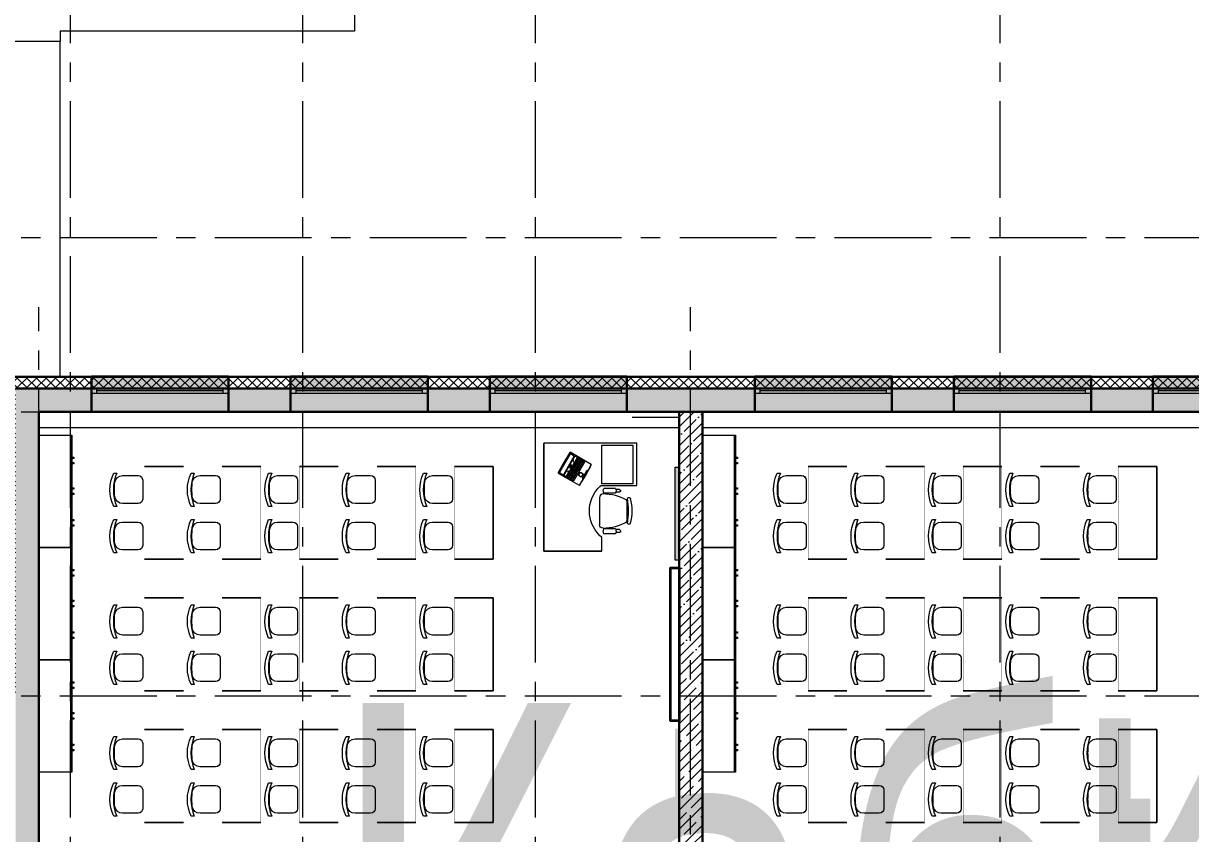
# Model space of a CAD drawing. Header units: millimetres. Extents: x -13407 to 115150, y -83292 to 109271.
# Drawn here: x 16965 to 32031, y 25698 to 36162 of the extents above; entities that cross this region are included whole.
import ezdxf
from ezdxf.enums import TextEntityAlignment as Align

# ---------------------------------------------------------------- set-up
doc = ezdxf.new("R2018")
doc.units = ezdxf.units.MM
doc.linetypes.add('CENTER', pattern=[2, 1.25, -0.25, 0.25, -0.25])
doc.layers.get('Defpoints').update_dxf_attribs({"color": 6})
for name, color, linetype, lineweight in [('АР_Маркер экспликации', 239, 'Continuous', 13), ('АР_Навесной фасад', 5, 'Continuous', 5), ('АР_Номер помещения', 1, 'Continuous', 25), ('АР_Окна БЛОК', 250, 'Continuous', 13), ('АР_Оси', 193, 'Continuous', 9), ('АР_Подоконники', 163, 'Continuous', 9), ('АР_Помещения_площадь', 19, 'Continuous', 9), ('АР_Сущ Несущая стена', 202, 'Continuous', 30), ('АР_тонкая линия', 250, 'Continuous', 0), ('АР_Утеплитель', 250, 'Continuous', 9), ('АР_Штриховка монолит', 250, 'Continuous', 9), ('ТХ_мебель передв', 250, 'Continuous', 13), ('ТХ_обор_комп принт', 30, 'Continuous', 13)]:
    doc.layers.add(name, color=color, linetype=linetype, lineweight=lineweight)
doc.layers.add('АР_Названия помещений', color=124, linetype='Continuous', lineweight=5, plot=False)
doc.styles.add('ISOCPEUR', font='isocpeur.ttf', dxfattribs={"width": 0.7})
doc.styles.get("Standard").update_dxf_attribs({"font": 'arial.ttf'})

# ---------------------------------------------------------------- blocks, each defined once
blk = doc.blocks.new('*U136')
at = {"true_color": 0xffffff}
h = blk.add_hatch(color=7, dxfattribs=at)
h.dxf.hatch_style = 1
h.paths.add_polyline_path([(-1770, -240), (0, -240), (0, 220), (-1770, 220)])
at = {"lineweight": 30}
for p, q in [((-1770, -240), (-1770, 220)), ((0, -240), (0, 220))]:
    blk.add_line(p, q, dxfattribs=at)
for p, q in [((0, 220), (-1770, 220)), ((-1770, 70), (0, 70)), ((-1770, 0), (0, 0)), ((-1700, 0), (-1700, 70)), ((-1700, 35), (-70, 35)), ((-70, 0), (-70, 70)), ((-1770, -240), (0, -240)), ((-1770, -240), (-1770, -240)), ((-1770, -240), (-1770, -240)), ((0, -240), (0, -240)), ((0, -240), (0, -240))]:
    blk.add_line(p, q)
blk = doc.blocks.new('*U124')
at = {"true_color": 0xffffff}
h = blk.add_hatch(color=7, dxfattribs=at)
h.dxf.hatch_style = 1
h.paths.add_polyline_path([(-1770, -240), (0, -240), (0, 220), (-1770, 220)])
at = {"lineweight": 30}
for p, q in [((-1770, -240), (-1770, 220)), ((0, -240), (0, 220))]:
    blk.add_line(p, q, dxfattribs=at)
for p, q in [((0, 220), (-1770, 220)), ((-1770, 70), (0, 70)), ((-1770, 0), (0, 0)), ((-1700, 0), (-1700, 70)), ((-1700, 35), (-70, 35)), ((-70, 0), (-70, 70)), ((-1770, -240), (0, -240)), ((-1770, -240), (-1770, -240)), ((-1770, -240), (-1770, -240)), ((0, -240), (0, -240)), ((0, -240), (0, -240))]:
    blk.add_line(p, q)
blk = doc.blocks.new('*U125')
at = {"true_color": 0xffffff}
h = blk.add_hatch(color=7, dxfattribs=at)
h.dxf.hatch_style = 1
h.paths.add_polyline_path([(-1770, -240), (0, -240), (0, 220), (-1770, 220)])
at = {"lineweight": 30}
for p, q in [((-1770, -240), (-1770, 220)), ((0, -240), (0, 220))]:
    blk.add_line(p, q, dxfattribs=at)
for p, q in [((0, 220), (-1770, 220)), ((-1770, 70), (0, 70)), ((-1770, 0), (0, 0)), ((-1700, 0), (-1700, 70)), ((-1700, 35), (-70, 35)), ((-70, 0), (-70, 70)), ((-1770, -240), (0, -240)), ((-1770, -240), (-1770, -240)), ((-1770, -240), (-1770, -240)), ((0, -240), (0, -240)), ((0, -240), (0, -240))]:
    blk.add_line(p, q)
blk = doc.blocks.new('*U126')
at = {"true_color": 0xffffff}
h = blk.add_hatch(color=7, dxfattribs=at)
h.dxf.hatch_style = 1
h.paths.add_polyline_path([(-1770, -240), (0, -240), (0, 220), (-1770, 220)])
at = {"lineweight": 30}
for p, q in [((-1770, -240), (-1770, 220)), ((0, -240), (0, 220))]:
    blk.add_line(p, q, dxfattribs=at)
for p, q in [((0, 220), (-1770, 220)), ((-1770, 70), (0, 70)), ((-1770, 0), (0, 0)), ((-1700, 0), (-1700, 70)), ((-1700, 35), (-70, 35)), ((-70, 0), (-70, 70)), ((-1770, -240), (0, -240)), ((-1770, -240), (-1770, -240)), ((-1770, -240), (-1770, -240)), ((0, -240), (0, -240)), ((0, -240), (0, -240))]:
    blk.add_line(p, q)
blk = doc.blocks.new('*U127')
at = {"true_color": 0xffffff}
h = blk.add_hatch(color=7, dxfattribs=at)
h.dxf.hatch_style = 1
h.paths.add_polyline_path([(-1770, -240), (0, -240), (0, 220), (-1770, 220)])
at = {"lineweight": 30}
for p, q in [((-1770, -240), (-1770, 220)), ((0, -240), (0, 220))]:
    blk.add_line(p, q, dxfattribs=at)
for p, q in [((0, 220), (-1770, 220)), ((-1770, 70), (0, 70)), ((-1770, 0), (0, 0)), ((-1700, 0), (-1700, 70)), ((-1700, 35), (-70, 35)), ((-70, 0), (-70, 70)), ((-1770, -240), (0, -240)), ((-1770, -240), (-1770, -240)), ((-1770, -240), (-1770, -240)), ((0, -240), (0, -240)), ((0, -240), (0, -240))]:
    blk.add_line(p, q)
blk = doc.blocks.new('*U128')
at = {"true_color": 0xffffff}
h = blk.add_hatch(color=7, dxfattribs=at)
h.dxf.hatch_style = 1
h.paths.add_polyline_path([(-1770, -240), (0, -240), (0, 220), (-1770, 220)])
at = {"lineweight": 30}
for p, q in [((-1770, -240), (-1770, 220)), ((0, -240), (0, 220))]:
    blk.add_line(p, q, dxfattribs=at)
for p, q in [((0, 220), (-1770, 220)), ((-1770, 70), (0, 70)), ((-1770, 0), (0, 0)), ((-1700, 0), (-1700, 70)), ((-1700, 35), (-70, 35)), ((-70, 0), (-70, 70)), ((-1770, -240), (0, -240)), ((-1770, -240), (-1770, -240)), ((-1770, -240), (-1770, -240)), ((0, -240), (0, -240)), ((0, -240), (0, -240))]:
    blk.add_line(p, q)
blk = doc.blocks.new('*U263')
at = {"layer": 'Defpoints', "color": 7}
blk.add_line((-14041, -3644), (-14463, -3644), dxfattribs=at)
at = {"layer": 'АР_Номер помещения', "color": 7}
blk.add_circle((-15816, 2609), 400, dxfattribs=at)
at = {"layer": 'Defpoints', "color": 7, "style": 'ISOCPEUR', "width": 0.7, "flags": 1}
blk.add_attdef('КАТЕГОРИЯ', (-499, -2092), '', height=250, dxfattribs=at)
at = {"layer": 'Defpoints', "color": 7, "style": 'ISOCPEUR', "width": 0.7}
blk.add_attdef('ПЛОЩАДЬ_ПОМЕЩЕНИЯ', text='', height=200, dxfattribs=at).set_placement((-14036, -3397), align=Align.MIDDLE_RIGHT)
at = {"layer": 'АР_Номер помещения', "color": 7, "style": 'ISOCPEUR', "width": 0.7}
blk.add_attdef('НОМЕР_ПОМЕЩЕНИЯ', text='', height=300, dxfattribs=at).set_placement((-15816, 2609), align=Align.MIDDLE_CENTER)
at = {"layer": 'АР_Помещения_площадь', "color": 7, "lineweight": 30, "width": 0.7, "flags": 104}
blk.add_attdef('ИМЯ_ПОМЕЩЕНИЯ', text='', height=100, dxfattribs=at).set_placement((158, 1217), align=Align.MIDDLE_CENTER)
blk = doc.blocks.new('*U264')
at = {"layer": 'Defpoints', "color": 7, "style": 'ISOCPEUR', "width": 0.7, "flags": 1}
blk.add_attdef('КАТЕГОРИЯ', (-499, -2092), '', height=250, dxfattribs=at)
at = {"layer": 'Defpoints', "color": 7, "style": 'ISOCPEUR', "width": 0.7}
blk.add_attdef('ПЛОЩАДЬ_ПОМЕЩЕНИЯ', text='', height=200, dxfattribs=at).set_placement((-21211, -3052), align=Align.MIDDLE_RIGHT)
at = {"layer": 'АР_Номер помещения', "color": 7, "style": 'ISOCPEUR', "width": 0.7}
blk.add_attdef('НОМЕР_ПОМЕЩЕНИЯ', text='', height=300, dxfattribs=at).set_placement((-17601, -2573), align=Align.MIDDLE_CENTER)
at = {"layer": 'АР_Помещения_площадь', "color": 7, "lineweight": 30, "width": 0.7, "flags": 104}
blk.add_attdef('ИМЯ_ПОМЕЩЕНИЯ', text='', height=100, dxfattribs=at).set_placement((158, 1217), align=Align.MIDDLE_CENTER)
blk = doc.blocks.new('*U265')
at = {"layer": 'Defpoints', "color": 7, "style": 'ISOCPEUR', "width": 0.7}
blk.add_attdef('ПЛОЩАДЬ_ПОМЕЩЕНИЯ', text='', height=200, dxfattribs=at).set_placement((-25610, -732), align=Align.MIDDLE_RIGHT)
at = {"layer": 'Defpoints', "color": 7, "style": 'ISOCPEUR', "width": 0.7, "flags": 1}
blk.add_attdef('КАТЕГОРИЯ', (-499, -2092), '', height=250, dxfattribs=at)
at = {"layer": 'АР_Номер помещения', "color": 7, "style": 'ISOCPEUR', "width": 0.7}
blk.add_attdef('НОМЕР_ПОМЕЩЕНИЯ', text='', height=300, dxfattribs=at).set_placement((-22113, -208), align=Align.MIDDLE_CENTER)
at = {"layer": 'АР_Помещения_площадь', "color": 7, "lineweight": 30, "width": 0.7, "flags": 104}
blk.add_attdef('ИМЯ_ПОМЕЩЕНИЯ', text='', height=100, dxfattribs=at).set_placement((158, 1217), align=Align.MIDDLE_CENTER)
blk = doc.blocks.new('laptop')
at = {"color": 0}
for p, q in [((-150, 325), (-155, 323)), ((-150, 325), (-155, 323)), ((-155, 323), (-155, 10)), ((-155, 323), (-155, 10)), ((-150, 313), (-155, 311)), ((0, 326), (-150, 325)), ((0, 326), (-150, 325)), ((0, 314), (-150, 313)), ((-143, 309), (-140, 310)), ((-143, 254), (-143, 309)), ((-140, 310), (140, 310)), ((150, 325), (0, 326)), ((150, 325), (0, 326)), ((150, 313), (0, 314)), ((140, 310), (143, 309)), ((143, 309), (143, 254)), ((155, 323), (150, 325)), ((155, 323), (150, 325)), ((155, 311), (150, 313)), ((155, 10), (155, 323)), ((155, 10), (155, 323)), ((155, 248), (-155, 248)), ((-147, 210), (-147, 234)), ((-147, 210), (-147, 100)), ((147, 210), (-147, 210)), ((-147, 210), (-72, 210)), ((-130, 194), (-147, 194)), ((147, 192), (-147, 192)), ((147, 173), (-147, 173)), ((147, 155), (-147, 155)), ((-140, 253), (-143, 254)), ((140, 253), (-140, 253)), ((-138, 192), (-138, 173)), ((-137, 244), (-96, 244)), ((-130, 210), (-130, 194)), ((-129, 173), (-129, 155)), ((-128, 210), (-128, 194)), ((76, 194), (-128, 194)), ((-123, 155), (-123, 137)), ((-119, 192), (-119, 173)), ((-111, 210), (-111, 194)), ((-110, 173), (-110, 155)), ((-103, 155), (-103, 137)), ((-99, 192), (-99, 173)), ((-94, 210), (-94, 194)), ((-68, 219), (-92, 243)), ((-90, 173), (-90, 155)), ((-84, 155), (-84, 137)), ((-80, 192), (-80, 173)), ((-77, 210), (-77, 194)), ((-71, 173), (-71, 155)), ((-64, 155), (-64, 137)), ((-60, 210), (-60, 194)), ((-60, 192), (-60, 173)), ((-51, 173), (-51, 155)), ((-45, 155), (-45, 137)), ((-43, 210), (-43, 194)), ((-41, 192), (-41, 173)), ((-32, 173), (-32, 155)), ((-26, 210), (-26, 194)), ((-25, 155), (-25, 137)), ((-19, 242), (-21, 242)), ((-21, 242), (-21, 237)), ((-21, 237), (-19, 237)), ((-21, 226), (-21, 220)), ((21, 226), (-21, 226)), ((-21, 220), (21, 220)), ((-21, 192), (-21, 173)), ((-19, 237), (-19, 242)), ((-12, 173), (-12, 155)), ((-9, 210), (-9, 194)), ((-6, 242), (-8, 242)), ((-8, 242), (-8, 237)), ((-8, 237), (-6, 237)), ((-6, 237), (-6, 242)), ((-6, 155), (-6, 137)), ((-2, 192), (-2, 173)), ((8, 242), (6, 242)), ((6, 242), (6, 237)), ((6, 237), (8, 237)), ((7, 173), (7, 155)), ((8, 237), (8, 242)), ((8, 210), (8, 194)), ((14, 155), (14, 137)), ((18, 192), (18, 173)), ((21, 242), (19, 242)), ((19, 242), (19, 237)), ((19, 237), (21, 237)), ((21, 237), (21, 242)), ((21, 220), (21, 226)), ((25, 210), (25, 194)), ((27, 173), (27, 155)), ((33, 155), (33, 137)), ((37, 192), (37, 173)), ((42, 210), (42, 194)), ((46, 173), (46, 155)), ((53, 155), (53, 137)), ((57, 192), (57, 173)), ((59, 210), (59, 194)), ((66, 173), (66, 155)), ((68, 219), (92, 243)), ((69, 210), (69, 211)), ((69, 210), (69, 211)), ((147, 210), (69, 210)), ((72, 155), (72, 137)), ((76, 210), (76, 194)), ((76, 192), (76, 173)), ((79, 210), (79, 194)), ((147, 194), (79, 194)), ((85, 173), (85, 155)), ((92, 155), (92, 137)), ((96, 244), (137, 244)), ((96, 210), (96, 194)), ((96, 192), (96, 173)), ((105, 173), (105, 155)), ((113, 210), (113, 194)), ((129, 192), (129, 100)), ((130, 210), (130, 194)), ((143, 254), (140, 253)), ((147, 234), (147, 210)), ((147, 210), (147, 100)), ((-155, 10), (-155, 8)), ((-155, 8), (-152, 5)), ((-152, 5), (-150, 5)), ((-150, 5), (0, 0)), ((147, 137), (-147, 137)), ((147, 118), (-147, 118)), ((147, 100), (-147, 100)), ((-123, 118), (-123, 100)), ((-114, 137), (-114, 118)), ((-98, 118), (-98, 100)), ((-94, 137), (-94, 118)), ((-75, 137), (-75, 118)), ((-74, 118), (-74, 100)), ((-59, 14), (-59, 1)), ((59, 14), (-59, 14)), ((-59, 1), (-59, 14)), ((-59, 14), (59, 14)), ((-55, 137), (-55, 118)), ((-55, 118), (-55, 100)), ((-36, 137), (-36, 118)), ((-16, 137), (-16, 118)), ((0, 0), (150, 5)), ((3, 137), (3, 118)), ((9, 118), (9, 100)), ((23, 137), (23, 118)), ((29, 118), (29, 100)), ((42, 137), (42, 118)), ((48, 118), (48, 100)), ((59, 1), (59, 14)), ((59, 14), (59, 1)), ((62, 137), (62, 118)), ((68, 118), (68, 100)), ((81, 137), (81, 118)), ((87, 118), (87, 100)), ((90, 118), (90, 100)), ((109, 137), (109, 100)), ((150, 5), (153, 6)), ((153, 6), (155, 8)), ((155, 8), (155, 10))]:
    blk.add_line(p, q, dxfattribs=at)
blk.add_lwpolyline([(-52, 79), (-4, 79), (-4, 39), (-52, 39)], close=True, dxfattribs=at)
for centre, radius, start, end in [((-137, 234), 10, 90, 180), ((-96, 239), 5, 45, 90), ((-72, 215), 5, 270, 45), ((72, 215), 5, 135, 236.1175), ((96, 239), 5, 90, 135), ((137, 234), 10, 0, 90), ((-150, 10), 5, 180, 266.4167), ((0, 2405), 2405, 266.4167, 273.5833), ((150, 10), 5, 273.5833, 0)]:
    blk.add_arc(centre, radius, start, end, dxfattribs=at)
blk = doc.blocks.new('мваи')
for points in [[(95699, 222916), (95154, 222916), (95154, 221715), (96551, 221715), (96551, 222466), (96371, 222466)], [(95699, 222456), (95699, 222916)], [(95752, 222694), (95752, 222646)], [(95789, 222694), (95789, 222646)], [(96271, 222694), (96271, 222646)], [(96308, 222694), (96308, 222646)], [(95741, 222641), (95741, 222493)], [(95800, 222641), (95800, 222493)], [(96260, 222641), (96260, 222493)], [(96324, 222641), (96324, 222493)], [(96551, 222466), (96551, 221715), (95154, 221715)]]:
    blk.add_lwpolyline(points)
blk.add_lwpolyline([(95180, 222864), (95678, 222864), (95678, 222466), (95180, 222466)], close=True)
blk.add_lwpolyline([(96250, 222482, 0.127479), (96170, 222789, 0.028308), (95890, 222789, 0.127479), (95810, 222482, 0.416667), (95858, 222435), (96207, 222435)], format="xyb")
for centre, radius, start, end in [((96030, 222190), 667, 75.9812, 104.0188), ((96030, 221982), 829, 78.7648, 101.2352)]:
    blk.add_arc(centre, radius, start, end)
for points in [[(95868, 222795), (95858, 222800), (95852, 222821), (95863, 222832)], [(95863, 222832), (95863, 222837), (95868, 222837), (95868, 222837)], [(96191, 222837), (96202, 222832), (96207, 222816), (96197, 222800)], [(95752, 222694), (95757, 222705), (95768, 222710), (95778, 222705)], [(95778, 222705), (95784, 222699), (95784, 222699), (95789, 222694)], [(96197, 222800), (96197, 222800), (96197, 222795), (96191, 222795)], [(96271, 222694), (96276, 222705), (96292, 222710), (96302, 222705)], [(96302, 222705), (96302, 222699), (96308, 222699), (96308, 222694)], [(95741, 222641), (95757, 222652), (95778, 222652), (95800, 222641)], [(96260, 222641), (96281, 222652), (96302, 222652), (96324, 222641)], [(95757, 222403), (95736, 222419), (95715, 222435), (95699, 222456)], [(95800, 222493), (95778, 222482), (95757, 222482), (95741, 222493)], [(96371, 222466), (96218, 222281), (95942, 222249), (95757, 222403)], [(96250, 222482), (96255, 222456), (96234, 222435), (96207, 222435)], [(96324, 222493), (96302, 222482), (96281, 222482), (96260, 222493)]]:
    blk.add_open_spline(points, degree=3)
at = {"rotation": 150}
blk.add_blockref('laptop', (95567, 222259), dxfattribs=at)
blk = doc.blocks.new('У018')
at = {"layer": 'ТХ_мебель передв', "ltscale": 100, "const_width": 2}
blk.add_lwpolyline([(94750, 82280), (95250, 82280), (95250, 81080), (94750, 81080)], close=True, dxfattribs=at)
blk = doc.blocks.new('тумба под доской')
for points in [[(-1451, -426), (0, -426), (0, 0), (-1451, 0)], [(-1165, -453), (-1149, -453), (-1149, -426), (-1165, -426)], [(-1096, -453), (-1080, -453), (-1080, -426), (-1096, -426)], [(-768, -453), (-752, -453), (-752, -426), (-768, -426)], [(-699, -453), (-683, -453), (-683, -426), (-699, -426)], [(-360, -453), (-344, -453), (-344, -426), (-360, -426)], [(-291, -453), (-275, -453), (-275, -426), (-291, -426)]]:
    blk.add_lwpolyline(points, close=True)
blk.add_lwpolyline([(-1451, -410), (0, -410)])
blk = doc.blocks.new('Стул парты')
for points in [[(-95, -360, -0.36493), (-180, -259), (-180, -58, -0.414078), (-122, 0), (122, 0, -0.414078), (180, -58), (180, -259, -0.36493), (95, -360, -0.041656)], [(-212, -334, 0.203875), (217, -334), (217, -374, -0.227009), (-212, -374)]]:
    blk.add_lwpolyline(points, format="xyb", close=True)

msp = doc.modelspace()

# ---------------------------------------------------------------- hatches: boundary and pattern name
at = {"layer": 'АР_Утеплитель', "ltscale": 100}
h = msp.add_hatch(dxfattribs=at)
h.set_pattern_fill('ANSI37', color=256, scale=700)
h.set_pattern_definition([(45, (-945096.63, 49153.53), (-61.871843, 61.871843), []), (135, (-945096.63, 49153.53), (-61.871843, -61.871843), [])])
h.paths.add_polyline_path([(68515, 9610), (62165, 9610), (62165, 27480), (51665, 27480), (51665, 31445), (16865, 31445), (16865, 27480), (11889.8, 27480), (11889.8, 27630), (16715, 27630), (16715, 31595), (51815, 31595), (51815, 27630), (62315, 27630), (62315, 9760), (68665, 9760), (68665, -250), (55265, -250), (55265, 6100), (47385, 6100), (47385, 11290), (39149.7, 11290), (39149.7, 11040), (38999.7, 11040), (38999.7, 11440), (47535, 11440), (47535, 6250), (55415, 6250), (55415, -100), (68515, -100)])
at = {"layer": 'АР_Штриховка монолит', "ltscale": 100}
h = msp.add_hatch(dxfattribs=at)
h.set_pattern_fill('ANSI35', color=256, scale=700)
h.set_pattern_definition([(45, (-951587.81, 109999.9), (-123.743687, 123.743687), []), (45, (-951464.07, 109999.9), (-123.743687, 123.743687), [218.75, -43.75, 0, -43.75])])
h.paths.add_polyline_path([(51365, 31445), (16865, 31445), (16865, 27480), (16865, 27280), (16865, 19960), (16965, 19960), (16965, 18702.5), (17165, 18702.5), (17165, 19660), (20920, 19660), (20920, 18477.5), (21120, 18477.5), (21120, 19660), (28120, 19660), (28120, 19960), (17165, 19960), (17165, 31145), (51365, 31145)])
h = msp.add_hatch(dxfattribs=at)
h.set_pattern_fill('ANSI35', color=256, scale=700)
h.set_pattern_definition([(45, (-948772.81, 121934.54), (-123.743687, 123.743687), []), (45, (-948649.07, 121934.54), (-123.743687, 123.743687), [218.75, -43.75, 0, -43.75])])
h.paths.add_polyline_path([(25730, 31145), (25430, 31145), (25430, 23374.6), (25730, 23374.6)])
at = {"layer": 'ТХ_мебель передв', "transparency": 33554508}
h = msp.add_hatch(color=256, dxfattribs=at)
h.dxf.hatch_style = 1
h.paths.add_polyline_path([(25430, 30428.8), (25377.1, 30428.8), (25377.1, 29228.8), (25430, 29228.8)])
h = msp.add_hatch(color=256, dxfattribs=at)
h.dxf.hatch_style = 1
h.paths.add_polyline_path([(25377.1, 25855.3), (25430, 25855.3), (25430, 27054.1), (25377.1, 27054.1)])

# ---------------------------------------------------------------- linework, layer by layer
at = {"layer": 'АР_Навесной фасад', "ltscale": 100}
for p, q in [((16705, 31605), (51825, 31605)), ((16715, 31595), (51815, 31595))]:
    msp.add_line(p, q, dxfattribs=at)
at = {"layer": 'АР_Оси', "linetype": 'CENTER', "ltscale": 1000}
for p, q in [((17569.9, 79157.5), (17569.9, 23425.1)), ((20569.9, 79157.5), (20569.9, 23425.1)), ((23569.9, 79157.5), (23569.9, 23425.1)), ((29569.9, 79157.5), (29569.9, 23425.1)), ((-12563.8, 33395), (70614.6, 33395)), ((17165, -1811.3), (17165, 32496.2)), ((25575, -1811.3), (25575, 32496.2)), ((-12563.8, 31145), (70614.6, 31145)), ((-12563.8, 27480), (71033.4, 27480))]:
    msp.add_line(p, q, dxfattribs=at)
at = {"layer": 'АР_Подоконники', "ltscale": 100}
for p, q in [((17165, 30941.5), (25430, 30941.4)), ((25730, 30941.5), (33995, 30941.4))]:
    msp.add_line(p, q, dxfattribs=at)
at = {"layer": 'АР_Сущ Несущая стена', "ltscale": 100}
for p, q in [((16865, 31445), (51665, 31445)), ((17165, 31145), (51365, 31145)), ((17165, 31145), (17165, 19960)), ((25430, 31145), (25430, 23374.6)), ((25730, 31145), (25730, 23374.6))]:
    msp.add_line(p, q, dxfattribs=at)
at = {"layer": 'АР_тонкая линия', "color": 18, "ltscale": 100, "true_color": 0x000000}
msp.add_line((17438.6, 31605), (17438.6, 35930), dxfattribs=at)
msp.add_lwpolyline([(18118.6, 47330), (18118.6, 44400), (21238.7, 44400), (21238.7, 36060), (17438.6, 36060), (17438.6, 35930), (12048.6, 35930), (12048.6, 27640), (7003.1, 27640), (6466.7, 27640), (6088.7, 27640), (6088.7, 26680), (-911.4, 26680), (-911.4, 50975)], dxfattribs=at)
at = {"layer": 'ТХ_мебель передв', "ltscale": 100}
msp.add_line((24825, 31075), (25430, 31075), dxfattribs=at)
at = {"layer": 'ТХ_мебель передв'}
for p, q in [((19030.1, 30441.4), (18530.1, 30441.4)), ((19030.1, 30441.4), (18530.1, 30441.4)), ((18530.1, 30441.4), (19030.1, 30441.4)), ((20030.1, 30441.4), (19530.1, 30441.4)), ((20030.1, 30441.4), (19530.1, 30441.4)), ((19530.1, 30441.4), (20030.1, 30441.4)), ((21030.1, 30441.4), (20530.1, 30441.4)), ((21030.1, 30441.4), (20530.1, 30441.4)), ((20530.1, 30441.4), (21030.1, 30441.4)), ((22030.1, 30441.4), (21530.1, 30441.4)), ((22030.1, 30441.4), (21530.1, 30441.4)), ((21530.1, 30441.4), (22030.1, 30441.4)), ((23030.1, 30441.4), (22530.1, 30441.4)), ((22530.1, 30441.4), (23030.1, 30441.4)), ((23030.1, 29841.4), (23030.1, 30441.4)), ((23030.1, 30441.4), (23030.1, 29841.4)), ((27595.1, 30441.4), (27095.1, 30441.4)), ((27595.1, 30441.4), (27095.1, 30441.4)), ((27095.1, 30441.4), (27595.1, 30441.4)), ((28595.1, 30441.4), (28095.1, 30441.4)), ((28595.1, 30441.4), (28095.1, 30441.4)), ((28095.1, 30441.4), (28595.1, 30441.4)), ((29595.1, 30441.4), (29095.1, 30441.4)), ((29595.1, 30441.4), (29095.1, 30441.4)), ((29095.1, 30441.4), (29595.1, 30441.4)), ((30595.1, 30441.4), (30095.1, 30441.4)), ((30595.1, 30441.4), (30095.1, 30441.4)), ((30095.1, 30441.4), (30595.1, 30441.4)), ((31595.1, 30441.4), (31095.1, 30441.4)), ((31095.1, 30441.4), (31595.1, 30441.4)), ((31595.1, 29841.4), (31595.1, 30441.4)), ((31595.1, 30441.4), (31595.1, 29841.4)), ((23030.1, 29241.4), (23030.1, 29841.4)), ((23030.1, 29241.4), (23030.1, 29841.4)), ((23030.1, 29841.4), (23030.1, 29241.4)), ((31595.1, 29241.4), (31595.1, 29841.4)), ((31595.1, 29241.4), (31595.1, 29841.4)), ((31595.1, 29841.4), (31595.1, 29241.4)), ((18530.1, 29241.4), (19030.1, 29241.4)), ((18530.1, 29241.4), (19030.1, 29241.4)), ((19030.1, 29241.4), (18530.1, 29241.4)), ((19530.1, 29241.4), (20030.1, 29241.4)), ((19530.1, 29241.4), (20030.1, 29241.4)), ((20030.1, 29241.4), (19530.1, 29241.4)), ((20530.1, 29241.4), (21030.1, 29241.4)), ((20530.1, 29241.4), (21030.1, 29241.4)), ((21030.1, 29241.4), (20530.1, 29241.4)), ((21530.1, 29241.4), (22030.1, 29241.4)), ((21530.1, 29241.4), (22030.1, 29241.4)), ((22030.1, 29241.4), (21530.1, 29241.4)), ((22530.1, 29241.4), (23030.1, 29241.4)), ((22530.1, 29241.4), (23030.1, 29241.4)), ((23030.1, 29241.4), (22530.1, 29241.4)), ((27095.1, 29241.4), (27595.1, 29241.4)), ((27095.1, 29241.4), (27595.1, 29241.4)), ((27595.1, 29241.4), (27095.1, 29241.4)), ((28095.1, 29241.4), (28595.1, 29241.4)), ((28095.1, 29241.4), (28595.1, 29241.4)), ((28595.1, 29241.4), (28095.1, 29241.4)), ((29095.1, 29241.4), (29595.1, 29241.4)), ((29095.1, 29241.4), (29595.1, 29241.4)), ((29595.1, 29241.4), (29095.1, 29241.4)), ((30095.1, 29241.4), (30595.1, 29241.4)), ((30095.1, 29241.4), (30595.1, 29241.4)), ((30595.1, 29241.4), (30095.1, 29241.4)), ((31095.1, 29241.4), (31595.1, 29241.4)), ((31095.1, 29241.4), (31595.1, 29241.4)), ((31595.1, 29241.4), (31095.1, 29241.4)), ((19030.1, 28741.4), (18530.1, 28741.4)), ((19030.1, 28741.4), (18530.1, 28741.4)), ((18530.1, 28741.4), (19030.1, 28741.4)), ((20030.1, 28741.4), (19530.1, 28741.4)), ((20030.1, 28741.4), (19530.1, 28741.4)), ((19530.1, 28741.4), (20030.1, 28741.4)), ((21030.1, 28741.4), (20530.1, 28741.4)), ((21030.1, 28741.4), (20530.1, 28741.4)), ((20530.1, 28741.4), (21030.1, 28741.4)), ((22030.1, 28741.4), (21530.1, 28741.4)), ((22030.1, 28741.4), (21530.1, 28741.4)), ((21530.1, 28741.4), (22030.1, 28741.4)), ((23030.1, 28741.4), (22530.1, 28741.4)), ((23030.1, 28741.4), (22530.1, 28741.4)), ((22530.1, 28741.4), (23030.1, 28741.4)), ((23030.1, 28141.4), (23030.1, 28741.4)), ((23030.1, 28141.4), (23030.1, 28741.4)), ((23030.1, 28741.4), (23030.1, 28141.4)), ((27595.1, 28741.4), (27095.1, 28741.4)), ((27595.1, 28741.4), (27095.1, 28741.4)), ((27095.1, 28741.4), (27595.1, 28741.4)), ((28595.1, 28741.4), (28095.1, 28741.4)), ((28595.1, 28741.4), (28095.1, 28741.4)), ((28095.1, 28741.4), (28595.1, 28741.4)), ((29595.1, 28741.4), (29095.1, 28741.4)), ((29595.1, 28741.4), (29095.1, 28741.4)), ((29095.1, 28741.4), (29595.1, 28741.4)), ((30595.1, 28741.4), (30095.1, 28741.4)), ((30595.1, 28741.4), (30095.1, 28741.4)), ((30095.1, 28741.4), (30595.1, 28741.4)), ((31595.1, 28741.4), (31095.1, 28741.4)), ((31595.1, 28741.4), (31095.1, 28741.4)), ((31095.1, 28741.4), (31595.1, 28741.4)), ((31595.1, 28141.4), (31595.1, 28741.4)), ((31595.1, 28141.4), (31595.1, 28741.4)), ((31595.1, 28741.4), (31595.1, 28141.4)), ((23030.1, 27541.4), (23030.1, 28141.4)), ((23030.1, 27541.4), (23030.1, 28141.4)), ((23030.1, 28141.4), (23030.1, 27541.4)), ((31595.1, 27541.4), (31595.1, 28141.4)), ((31595.1, 27541.4), (31595.1, 28141.4)), ((31595.1, 28141.4), (31595.1, 27541.4)), ((18530.1, 27541.4), (19030.1, 27541.4)), ((18530.1, 27541.4), (19030.1, 27541.4)), ((19030.1, 27541.4), (18530.1, 27541.4)), ((19530.1, 27541.4), (20030.1, 27541.4)), ((19530.1, 27541.4), (20030.1, 27541.4)), ((20030.1, 27541.4), (19530.1, 27541.4)), ((20530.1, 27541.4), (21030.1, 27541.4)), ((20530.1, 27541.4), (21030.1, 27541.4)), ((21030.1, 27541.4), (20530.1, 27541.4)), ((21530.1, 27541.4), (22030.1, 27541.4)), ((21530.1, 27541.4), (22030.1, 27541.4)), ((22030.1, 27541.4), (21530.1, 27541.4)), ((22530.1, 27541.4), (23030.1, 27541.4)), ((22530.1, 27541.4), (23030.1, 27541.4)), ((23030.1, 27541.4), (22530.1, 27541.4)), ((27095.1, 27541.4), (27595.1, 27541.4)), ((27095.1, 27541.4), (27595.1, 27541.4)), ((27595.1, 27541.4), (27095.1, 27541.4)), ((28095.1, 27541.4), (28595.1, 27541.4)), ((28095.1, 27541.4), (28595.1, 27541.4)), ((28595.1, 27541.4), (28095.1, 27541.4)), ((29095.1, 27541.4), (29595.1, 27541.4)), ((29095.1, 27541.4), (29595.1, 27541.4)), ((29595.1, 27541.4), (29095.1, 27541.4)), ((30095.1, 27541.4), (30595.1, 27541.4)), ((30095.1, 27541.4), (30595.1, 27541.4)), ((30595.1, 27541.4), (30095.1, 27541.4)), ((31095.1, 27541.4), (31595.1, 27541.4)), ((31095.1, 27541.4), (31595.1, 27541.4)), ((31595.1, 27541.4), (31095.1, 27541.4)), ((19030.1, 27041.4), (18530.1, 27041.4)), ((19030.1, 27041.4), (18530.1, 27041.4)), ((18530.1, 27041.4), (19030.1, 27041.4)), ((20030.1, 27041.4), (19530.1, 27041.4)), ((20030.1, 27041.4), (19530.1, 27041.4)), ((19530.1, 27041.4), (20030.1, 27041.4)), ((21030.1, 27041.4), (20530.1, 27041.4)), ((21030.1, 27041.4), (20530.1, 27041.4)), ((20530.1, 27041.4), (21030.1, 27041.4)), ((22030.1, 27041.4), (21530.1, 27041.4)), ((22030.1, 27041.4), (21530.1, 27041.4)), ((21530.1, 27041.4), (22030.1, 27041.4)), ((23030.1, 27041.4), (22530.1, 27041.4)), ((23030.1, 27041.4), (22530.1, 27041.4)), ((22530.1, 27041.4), (23030.1, 27041.4)), ((23030.1, 26441.4), (23030.1, 27041.4)), ((23030.1, 26441.4), (23030.1, 27041.4)), ((23030.1, 27041.4), (23030.1, 26441.4)), ((27595.1, 27041.4), (27095.1, 27041.4)), ((27595.1, 27041.4), (27095.1, 27041.4)), ((27095.1, 27041.4), (27595.1, 27041.4)), ((28595.1, 27041.4), (28095.1, 27041.4)), ((28595.1, 27041.4), (28095.1, 27041.4)), ((28095.1, 27041.4), (28595.1, 27041.4)), ((29595.1, 27041.4), (29095.1, 27041.4)), ((29595.1, 27041.4), (29095.1, 27041.4)), ((29095.1, 27041.4), (29595.1, 27041.4)), ((30595.1, 27041.4), (30095.1, 27041.4)), ((30595.1, 27041.4), (30095.1, 27041.4)), ((30095.1, 27041.4), (30595.1, 27041.4)), ((31595.1, 27041.4), (31095.1, 27041.4)), ((31595.1, 27041.4), (31095.1, 27041.4)), ((31095.1, 27041.4), (31595.1, 27041.4)), ((31595.1, 26441.4), (31595.1, 27041.4)), ((31595.1, 26441.4), (31595.1, 27041.4)), ((31595.1, 27041.4), (31595.1, 26441.4)), ((23030.1, 25841.4), (23030.1, 26441.4)), ((23030.1, 25841.4), (23030.1, 26441.4)), ((23030.1, 26441.4), (23030.1, 25841.4)), ((31595.1, 25841.4), (31595.1, 26441.4)), ((31595.1, 25841.4), (31595.1, 26441.4)), ((31595.1, 26441.4), (31595.1, 25841.4)), ((18530.1, 25841.4), (19030.1, 25841.4)), ((18530.1, 25841.4), (19030.1, 25841.4)), ((19030.1, 25841.4), (18530.1, 25841.4)), ((19530.1, 25841.4), (20030.1, 25841.4)), ((19530.1, 25841.4), (20030.1, 25841.4)), ((20030.1, 25841.4), (19530.1, 25841.4)), ((20530.1, 25841.4), (21030.1, 25841.4)), ((20530.1, 25841.4), (21030.1, 25841.4)), ((21030.1, 25841.4), (20530.1, 25841.4)), ((21530.1, 25841.4), (22030.1, 25841.4)), ((21530.1, 25841.4), (22030.1, 25841.4)), ((22030.1, 25841.4), (21530.1, 25841.4)), ((22530.1, 25841.4), (23030.1, 25841.4)), ((22530.1, 25841.4), (23030.1, 25841.4)), ((23030.1, 25841.4), (22530.1, 25841.4)), ((27095.1, 25841.4), (27595.1, 25841.4)), ((27095.1, 25841.4), (27595.1, 25841.4)), ((27595.1, 25841.4), (27095.1, 25841.4)), ((28095.1, 25841.4), (28595.1, 25841.4)), ((28095.1, 25841.4), (28595.1, 25841.4)), ((28595.1, 25841.4), (28095.1, 25841.4)), ((29095.1, 25841.4), (29595.1, 25841.4)), ((29095.1, 25841.4), (29595.1, 25841.4)), ((29595.1, 25841.4), (29095.1, 25841.4)), ((30095.1, 25841.4), (30595.1, 25841.4)), ((30095.1, 25841.4), (30595.1, 25841.4)), ((30595.1, 25841.4), (30095.1, 25841.4)), ((31095.1, 25841.4), (31595.1, 25841.4)), ((31095.1, 25841.4), (31595.1, 25841.4)), ((31595.1, 25841.4), (31095.1, 25841.4))]:
    msp.add_line(p, q, dxfattribs=at)
msp.add_lwpolyline([(25430, 29228.8), (25377.1, 29228.8), (25377.1, 30428.8), (25430, 30428.8)], close=True, dxfattribs=at)
at = {"layer": 'ТХ_обор_комп принт', "lineweight": 35}
msp.add_lwpolyline([(25430, 27154.1), (25318.8, 27154.1), (25318.8, 29128.8), (25430, 29128.8)], close=True, dxfattribs=at)

# ---------------------------------------------------------------- block references
at = {"layer": 'АР_Маркер экспликации', "color": 7}
ref = msp.add_blockref('*U264', (39645.3, 27719.1), dxfattribs=at)
lines = msp.add_mtext('\\W0.8000;Кабинет русского языка и литературы', dxfattribs={"layer": 'АР_Названия помещений', "insert": (20877.4, 27384.9), "char_height": 5327.78, "width": 926.94, "attachment_point": 1})
ref.add_attrib('ИМЯ_ПОМЕЩЕНИЯ', '', (20877.4, 27384.9), dxfattribs={"flags": 104}).embed_mtext(lines)
ref = msp.add_blockref('*U265', (52577.1, 25363.3), dxfattribs=at)
lines = msp.add_mtext('\\W0.8000;Кабинет русского языка и ', dxfattribs={"layer": 'АР_Названия помещений', "insert": (30484.5, 27189.2), "char_height": 4128.132, "width": 926.94, "attachment_point": 1})
ref.add_attrib('ИМЯ_ПОМЕЩЕНИЯ', '', (30484.5, 27189.2), dxfattribs={"flags": 104}).embed_mtext(lines)
ref = msp.add_blockref('*U263', (30798, 23793.9), dxfattribs=at)
ref.add_attrib('НОМЕР_ПОМЕЩЕНИЯ', '401', dxfattribs={"layer": 'АР_Номер помещения', "color": 7, "height": 300, "style": 'ISOCPEUR', "width": 0.7}).set_placement((14982.4, 26402.8), align=Align.MIDDLE_CENTER)
lines = msp.add_mtext('\\W0.8000;Лестничная клетка Тип Н2', dxfattribs={"layer": 'АР_Названия помещений', "insert": (15021, 24843.5), "char_height": 1270.08, "width": 926.94, "attachment_point": 1})
ref.add_attrib('ИМЯ_ПОМЕЩЕНИЯ', '', (15021, 24843.5), dxfattribs={"flags": 104}).embed_mtext(lines)
ref.add_attrib('ПЛОЩАДЬ_ПОМЕЩЕНИЯ', '#####', dxfattribs={"layer": 'Defpoints', "color": 7, "height": 200, "style": 'ISOCPEUR', "width": 0.7}).set_placement((16762, 20396.8), align=Align.MIDDLE_RIGHT)
at = {"layer": 'АР_Окна БЛОК'}
for name, p in [('*U128', (19615, 31385)), ('*U127', (22185, 31385)), ('*U126', (24755, 31385)), ('*U125', (28175, 31385)), ('*U124', (30745, 31385)), ('*U136', (33315, 31385))]:
    msp.add_blockref(name, p, dxfattribs=at)
at = {"layer": 'ТХ_мебель передв', "xscale": -1, "rotation": 90}
for p in [(17165, 29394.3), (25730, 29394.3), (17165, 27943.7), (25730, 27943.7), (17165, 26493.1), (25730, 26493.1)]:
    msp.add_blockref('тумба под доской', p, dxfattribs=at)
at = {"layer": 'ТХ_мебель передв', "rotation": 270}
for name, p in [('мваи', (-198034.3, 125895.1)), ('Стул парты', (18505.1, 30141.4)), ('Стул парты', (19505.1, 30141.4)), ('Стул парты', (20505.1, 30141.4)), ('Стул парты', (21505.1, 30141.4)), ('Стул парты', (22505.1, 30141.4)), ('Стул парты', (27070.1, 30141.4)), ('Стул парты', (28070.1, 30141.4)), ('Стул парты', (29070.1, 30141.4)), ('Стул парты', (30070.1, 30141.4)), ('Стул парты', (31070.1, 30141.4)), ('Стул парты', (18505.1, 29541.4)), ('Стул парты', (19505.1, 29541.4)), ('Стул парты', (20505.1, 29541.4)), ('Стул парты', (21505.1, 29541.4)), ('Стул парты', (22505.1, 29541.4)), ('Стул парты', (27070.1, 29541.4)), ('Стул парты', (28070.1, 29541.4)), ('Стул парты', (29070.1, 29541.4)), ('Стул парты', (30070.1, 29541.4)), ('Стул парты', (31070.1, 29541.4)), ('Стул парты', (18505.1, 28441.4)), ('Стул парты', (19505.1, 28441.4)), ('Стул парты', (20505.1, 28441.4)), ('Стул парты', (21505.1, 28441.4)), ('Стул парты', (22505.1, 28441.4)), ('Стул парты', (27070.1, 28441.4)), ('Стул парты', (28070.1, 28441.4)), ('Стул парты', (29070.1, 28441.4)), ('Стул парты', (30070.1, 28441.4)), ('Стул парты', (31070.1, 28441.4)), ('Стул парты', (18505.1, 27841.4)), ('Стул парты', (19505.1, 27841.4)), ('Стул парты', (20505.1, 27841.4)), ('Стул парты', (21505.1, 27841.4)), ('Стул парты', (22505.1, 27841.4)), ('Стул парты', (27070.1, 27841.4)), ('Стул парты', (28070.1, 27841.4)), ('Стул парты', (29070.1, 27841.4)), ('Стул парты', (30070.1, 27841.4)), ('Стул парты', (31070.1, 27841.4)), ('Стул парты', (18505.1, 26741.4)), ('Стул парты', (19505.1, 26741.4)), ('Стул парты', (20505.1, 26741.4)), ('Стул парты', (21505.1, 26741.4)), ('Стул парты', (22505.1, 26741.4)), ('Стул парты', (27070.1, 26741.4)), ('Стул парты', (28070.1, 26741.4)), ('Стул парты', (29070.1, 26741.4)), ('Стул парты', (30070.1, 26741.4)), ('Стул парты', (31070.1, 26741.4)), ('Стул парты', (18505.1, 26141.4)), ('Стул парты', (19505.1, 26141.4)), ('Стул парты', (20505.1, 26141.4)), ('Стул парты', (21505.1, 26141.4)), ('Стул парты', (22505.1, 26141.4)), ('Стул парты', (27070.1, 26141.4)), ('Стул парты', (28070.1, 26141.4)), ('Стул парты', (29070.1, 26141.4)), ('Стул парты', (30070.1, 26141.4)), ('Стул парты', (31070.1, 26141.4))]:
    msp.add_blockref(name, p, dxfattribs=at)
at = {"layer": 'ТХ_мебель передв'}
for p in [(-76219.9, -51838.8), (-75219.9, -51838.8), (-74219.9, -51838.8), (-73219.9, -51838.8), (-72219.9, -51838.8), (-67654.9, -51838.8), (-66654.9, -51838.8), (-65654.9, -51838.8), (-64654.9, -51838.8), (-63654.9, -51838.8), (-76219.9, -53538.8), (-75219.9, -53538.8), (-74219.9, -53538.8), (-73219.9, -53538.8), (-72219.9, -53538.8), (-67654.9, -53538.8), (-66654.9, -53538.8), (-65654.9, -53538.8), (-64654.9, -53538.8), (-63654.9, -53538.8), (-76219.9, -55238.8), (-75219.9, -55238.8), (-74219.9, -55238.8), (-73219.9, -55238.8), (-72219.9, -55238.8), (-67654.9, -55238.8), (-66654.9, -55238.8), (-65654.9, -55238.8), (-64654.9, -55238.8), (-63654.9, -55238.8)]:
    msp.add_blockref('У018', p, dxfattribs=at)

doc.saveas('drawing.dxf')
